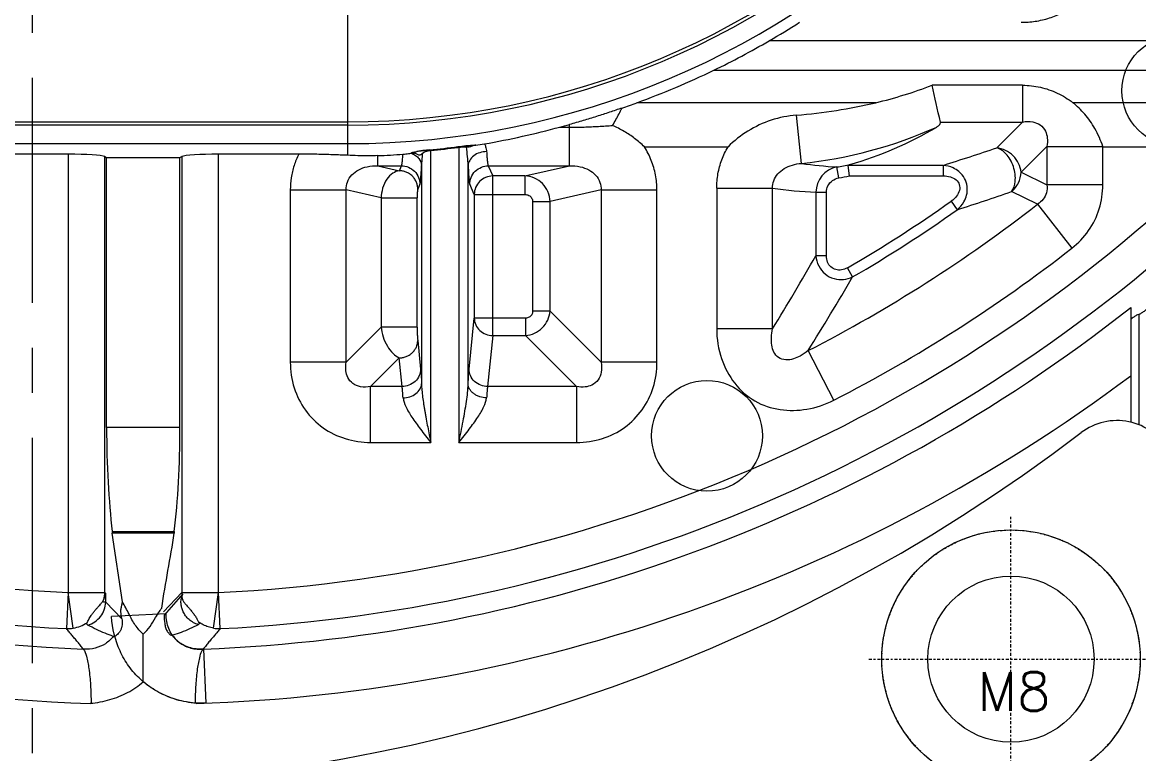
# Model space of a CAD drawing. Header units: millimetres. Extents: x 2432 to 4206, y 1282 to 1824.
# Drawn here: x 2802.7 to 2863.2, y 1474.6 to 1514.2 of the extents above; entities that cross this region are included whole.
import ezdxf

# ---------------------------------------------------------------- set-up
doc = ezdxf.new("R2010")
doc.units = ezdxf.units.MM
doc.linetypes.add('CENTER', pattern=[0.6, 0.375, -0.075, 0.075, -0.075])
doc.linetypes.add('HIDDEN', pattern=[0.2, 0.1, -0.1])
doc.layers.add('core', color=7, linetype='Continuous', lineweight=20)
doc.layers.add('screw', color=33, linetype='Continuous', lineweight=13)
doc.styles.add('TXT', font='txt.shx', dxfattribs={"bigfont": 'gbcbig.shx'})

# ---------------------------------------------------------------- blocks, each defined once
blk = doc.blocks.new('screw_m8_i')
at = {"layer": 'screw', "color": 1, "linetype": 'CENTER', "ltscale": 0.435384}
for p, q in [((0, -7.7), (0, 7.7)), ((-7.7, 0), (7.7, 0))]:
    blk.add_line(p, q, dxfattribs=at)
at = {"layer": 'screw', "color": 8, "linetype": 'HIDDEN', "ltscale": 0.435384}
blk.add_circle((0, 0), 7, dxfattribs=at)
at = {"layer": 'screw'}
blk.add_circle((0, 0), 4.5, dxfattribs=at)
at = {"layer": 'screw', "color": 6, "style": 'TXT'}
blk.add_text('M8', height=2.1, dxfattribs=at).set_placement((-1.82, -2.8))

msp = doc.modelspace()

# ---------------------------------------------------------------- linework, layer by layer
at = {"layer": 'core', "color": 1, "linetype": 'CENTER', "ltscale": 32.512}
msp.add_line((2803.277, 1401.459), (2803.277, 1721.459), dxfattribs=at)
at = {"layer": 'core'}
for p, q in [((2820.336, 1517.605), (2820.336, 1506.992)), ((2872.994, 1513.196), (2843.177, 1513.196)), ((2840.175, 1511.601), (2872.993, 1511.601)), ((2856.895, 1510.788), (2851.995, 1510.788)), ((2856.895, 1510.788), (2856.895, 1508.795)), ((2848.945, 1509.842), (2836.016, 1509.842)), ((2871.161, 1509.842), (2859.618, 1509.842)), ((2844.927, 1506.55), (2844.654, 1509.167)), ((2776.116, 1508.809), (2820.336, 1508.809)), ((2820.336, 1508.63), (2776.116, 1508.63)), ((2831.841, 1508.522), (2832.357, 1508.51)), ((2832.357, 1506.421), (2832.357, 1508.659)), ((2852.446, 1508.795), (2856.895, 1508.795)), ((2855.497, 1507.398), (2856.895, 1508.795)), ((2776.116, 1507.625), (2820.336, 1507.625)), ((2823.799, 1507.122), (2823.802, 1507.104)), ((2824.797, 1507.244), (2824.792, 1507.286)), ((2824.85, 1491.438), (2824.85, 1507.251)), ((2826.317, 1507.463), (2826.323, 1507.422)), ((2826.375, 1507.43), (2826.375, 1491.438)), ((2836.418, 1507.449), (2840.949, 1507.449)), ((2858.218, 1507.472), (2856.821, 1506.075)), ((2858.218, 1507.472), (2861.244, 1507.472)), ((2858.218, 1507.472), (2858.218, 1505.388)), ((2861.244, 1505.388), (2861.244, 1507.472)), ((2861.244, 1507.449), (2868.02, 1507.449)), ((2805.217, 1507.054), (2800.863, 1507.054)), ((2805.217, 1507.054), (2805.217, 1483.306)), ((2807.196, 1506.923), (2807.297, 1506.879)), ((2807.196, 1483.314), (2807.196, 1506.923)), ((2807.297, 1506.879), (2811.266, 1506.879)), ((2807.297, 1492.241), (2807.297, 1506.879)), ((2811.266, 1506.879), (2811.366, 1506.923)), ((2811.266, 1492.241), (2811.266, 1506.879)), ((2811.366, 1506.923), (2811.366, 1483.314)), ((2817.699, 1507.054), (2813.346, 1507.054)), ((2813.346, 1483.306), (2813.346, 1507.054)), ((2821.984, 1506.421), (2821.984, 1506.975)), ((2821.984, 1506.421), (2823.266, 1506.421)), ((2821.984, 1506.421), (2823.148, 1506.155)), ((2823.148, 1506.155), (2823.266, 1506.421)), ((2824.35, 1506.438), (2824.35, 1494.61)), ((2826.875, 1494.61), (2826.875, 1506.438)), ((2827.959, 1506.421), (2832.357, 1506.421)), ((2827.959, 1506.421), (2828.203, 1505.871)), ((2829.952, 1505.871), (2832.357, 1506.421)), ((2846.953, 1505.77), (2846.845, 1506.359)), ((2852.6, 1506.448), (2847.458, 1506.448)), ((2847.517, 1505.881), (2847.458, 1506.448)), ((2852.6, 1506.448), (2852.6, 1505.881)), ((2856.821, 1506.075), (2858.218, 1505.388)), ((2824.265, 1505.424), (2824.147, 1505.158)), ((2827.204, 1504.874), (2826.96, 1505.424)), ((2829.952, 1505.871), (2828.203, 1505.871)), ((2828.203, 1497.226), (2828.203, 1505.871)), ((2829.952, 1505.871), (2829.952, 1504.874)), ((2847.517, 1505.881), (2852.6, 1505.881)), ((2861.244, 1505.388), (2858.218, 1505.388)), ((2817.243, 1505.114), (2820.269, 1505.114)), ((2817.243, 1505.114), (2817.243, 1495.787)), ((2822.164, 1504.681), (2820.269, 1505.114)), ((2820.269, 1495.787), (2820.269, 1505.114)), ((2822.164, 1504.681), (2824.109, 1504.681)), ((2822.164, 1504.681), (2822.164, 1497.683)), ((2824.109, 1497.683), (2824.109, 1504.681)), ((2827.204, 1504.874), (2829.952, 1504.874)), ((2827.204, 1504.874), (2827.204, 1498.171)), ((2834.072, 1505.114), (2831.31, 1504.483)), ((2834.072, 1505.114), (2837.098, 1505.114)), ((2834.072, 1505.114), (2834.072, 1495.787)), ((2837.098, 1495.787), (2837.098, 1505.114)), ((2840.332, 1505.214), (2843.357, 1505.214)), ((2840.332, 1505.214), (2840.332, 1497.589)), ((2843.357, 1497.589), (2843.357, 1505.214)), ((2845.705, 1504.989), (2846.272, 1504.989)), ((2845.705, 1504.989), (2845.705, 1501.548)), ((2846.272, 1501.548), (2846.272, 1504.989)), ((2857.708, 1504.344), (2856.302, 1505.023)), ((2830.364, 1504.483), (2831.31, 1504.483)), ((2830.364, 1504.483), (2830.364, 1498.549)), ((2831.31, 1498.549), (2831.31, 1504.483)), ((2853.036, 1504.506), (2853.363, 1504.043)), ((2857.708, 1504.344), (2859.568, 1501.957)), ((2846.272, 1501.548), (2845.705, 1501.548)), ((2847.694, 1500.404), (2847.409, 1500.895)), ((2862.751, 1498.746), (2862.751, 1492.538)), ((2826.924, 1495.409), (2827.204, 1498.171)), ((2829.986, 1498.171), (2827.204, 1498.171)), ((2829.986, 1498.171), (2829.986, 1497.226)), ((2831.31, 1498.549), (2830.364, 1498.549)), ((2831.31, 1498.549), (2834.072, 1495.787)), ((2863.184, 1498.377), (2863.184, 1492.402)), ((2820.269, 1495.787), (2822.164, 1497.683)), ((2824.109, 1497.683), (2822.164, 1497.683)), ((2843.357, 1497.589), (2840.332, 1497.589)), ((2824.144, 1496.961), (2824.302, 1495.409)), ((2828.203, 1497.226), (2827.923, 1494.463)), ((2828.203, 1497.226), (2829.986, 1497.226)), ((2832.748, 1494.463), (2829.986, 1497.226)), ((2846.669, 1493.721), (2845.286, 1496.412)), ((2820.269, 1495.787), (2817.243, 1495.787)), ((2823.145, 1496.016), (2821.592, 1494.463)), ((2823.302, 1494.463), (2823.145, 1496.016)), ((2837.098, 1495.787), (2834.072, 1495.787)), ((2823.302, 1494.463), (2821.592, 1494.463)), ((2821.592, 1491.438), (2821.592, 1494.463)), ((2832.748, 1494.463), (2827.923, 1494.463)), ((2832.748, 1494.463), (2832.748, 1491.438)), ((2811.266, 1492.241), (2807.297, 1492.241)), ((2821.592, 1491.438), (2824.85, 1491.438)), ((2826.375, 1491.438), (2832.748, 1491.438)), ((2807.603, 1486.61), (2810.96, 1486.61)), ((2807.603, 1486.61), (2807.603, 1486.533)), ((2810.96, 1486.61), (2810.96, 1486.533)), ((2810.96, 1486.533), (2807.603, 1486.533)), ((2808.153, 1482.813), (2807.603, 1486.533)), ((2805.215, 1483.306), (2805.119, 1481.352)), ((2805.486, 1481.382), (2805.217, 1483.306)), ((2807.196, 1483.314), (2807.249, 1483.248)), ((2807.249, 1482.779), (2807.249, 1483.248)), ((2810.368, 1482.266), (2811.366, 1483.314)), ((2813.077, 1481.385), (2813.346, 1483.306)), ((2813.443, 1481.352), (2813.348, 1483.306)), ((2807.249, 1482.779), (2808.12, 1481.879)), ((2810.513, 1482.146), (2807.567, 1482.005)), ((2812.547, 1480.249), (2812.668, 1477.316))]:
    msp.add_line(p, q, dxfattribs=at)
msp.add_lwpolyline([(2824.792, 1507.288), (2824.427, 1507.248), (2824.095, 1507.203)], dxfattribs=at)
for centre, radius in [((2865.277, 1510.489), 3), ((2839.807, 1491.799), 3), ((2856.27, 1479.701), 7), ((2856.27, 1479.701), 4.5)]:
    msp.add_circle(centre, radius, dxfattribs=at)
for centre, radius, start, end in [((2809.281, 1566.489), 86.814, 316.84438, 88.8719), ((2809.281, 1566.489), 85.826, 320.71572, 88.869), ((2820.336, 1552.419), 44.794, 270, 359.99999), ((2820.336, 1552.419), 43.789, 270, 0), ((2820.336, 1552.419), 43.61, 270, 0), ((2820.336, 1552.419), 45.389, 300.21353, 302.63252), ((2821.127, 1551.074), 43.829, 295.76063, 300.20527), ((2843.562, 1532.574), 23.361, 283.32289, 291.16125), ((2647.99, 1463.608), 209.39, 12.46276, 13.02183), ((2820.129, 1553.271), 46.244, 289.02782, 290.09274), ((2842.449, 1537.169), 28.089, 274.50351, 283.37272), ((2819.55, 1553.926), 47.038, 280.05138, 285.14717), ((2820.379, 1552.654), 45.597, 284.55957, 285.22963), ((2842.446, 1530.309), 23.888, 275.9618, 294.2187), ((2809.281, 1566.489), 83.282, 225.14633, 267.20266), ((2809.281, 1566.489), 83.282, 272.79734, 314.85367), ((2823.836, 1506.62), 0.504, 62.68974, 94.18356), ((2820.336, 1552.419), 45.352, 275.63875, 277.57834), ((2820.336, 1552.419), 45.393, 275.70619, 277.57842), ((2826.352, 1515.577), 8.091, 276.64421, 279.98658), ((2804.553, 1657.818), 158.813, 287.61018, 288.71043), ((2820.27, 1548.613), 41.674, 272.35691, 274.22827), ((2848.398, 1531.618), 25.307, 262.11784, 266.48106), ((2842.446, 1530.309), 24.351, 280.40607, 282.09853), ((2847.115, 1504.975), 1.41, 101.0368, 179.41428), ((2842.446, 1530.309), 24.949, 280.40607, 281.72584), ((2809.281, 1566.489), 86.302, 225.62682, 267.84392), ((2847.075, 1531.699), 26.745, 262.00864, 267.06263), ((2804.148, 1656.429), 160.137, 287.89859, 289.007), ((2809.281, 1566.489), 85.238, 226.49032, 267.20136), ((2809.281, 1566.489), 85.238, 272.79864, 313.50971), ((2809.281, 1566.489), 78.785, 297.19344, 307.9278), ((2809.281, 1566.489), 75.871, 300.16777, 305.21885), ((2809.281, 1566.489), 76.438, 300.16777, 305.21885), ((2809.281, 1566.489), 89.237, 225.62682, 268.15566), ((2809.281, 1566.489), 81.811, 297.19344, 307.9278), ((2691.482, 1590.318), 177.946, 328.59364, 330.07572), ((2693.26, 1590.827), 178.958, 328.15773, 329.65045), ((2809.281, 1566.489), 86.302, 272.15608, 308.28444), ((2809.281, 1566.489), 89.237, 271.84434, 306.81206), ((2862.012, 1489.424), 3.2, 29.3628, 127.32513), ((2803.251, 1566.489), 93.711, 232.70186, 307.32513), ((2805.22, 1483.392), 1.978, 346.63137, 357.74458), ((2869.64, 1432.162), 77.452, 138.73818, 139.87491), ((2805.141, 1483.369), 2.017, 269.39532, 279.85526), ((2805.13, 1483.417), 2.066, 279.90803, 302.58499), ((2813.422, 1483.369), 2.017, 260.14472, 270.60467), ((2803.251, 1566.489), 111.711, 233.55477, 306.46929)]:
    msp.add_arc(centre, radius, start, end, dxfattribs=at)
for centre, major_axis, ratio, start_param, end_param in [((2820.336, 1552.706), (0, 45.642), 0.99998, -2.790919, -2.691923), ((2842.446, 1525.749), (0, 19.951), 0.973528, -2.875699, -2.612754), ((2805.217, 1506.896), (2.01, 0), 0.078702, 0.174533, 1.570796), ((2813.346, 1506.896), (2.01, 0), 0.078702, 1.570796, 2.96706), ((2809.06, 1492.241), (0, 10), 0.176327, -4.712389, -4.114277), ((2809.503, 1492.241), (0, 10), 0.176327, -2.168909, -1.570796)]:
    msp.add_ellipse(centre, major_axis=major_axis, ratio=ratio, start_param=start_param, end_param=end_param, dxfattribs=at)
for points, knots in [([(2856.824, 1514.195), (2857.077, 1514.195), (2857.595, 1514.233), (2858.356, 1514.408), (2859.067, 1514.702), (2859.691, 1515.087), (2860.224, 1515.544), (2860.684, 1516.08), (2861.072, 1516.709), (2861.366, 1517.427), (2861.539, 1518.186), (2861.575, 1518.699), (2861.575, 1518.946)], [0, 0, 0, 0, 0.101243, 0.207278, 0.311362, 0.408018, 0.499665, 0.591828, 0.689541, 0.794718, 0.900878, 1, 1, 1, 1]), ([(2856.895, 1510.788), (2857.218, 1510.788), (2857.869, 1510.715), (2858.798, 1510.392), (2859.359, 1510.044), (2859.618, 1509.842)], [0, 0, 0, 0, 0.331319, 0.663418, 1, 1, 1, 1]), ([(2835.206, 1509.554), (2834.98, 1509.476), (2834.521, 1509.319), (2833.821, 1509.091), (2833.098, 1508.867), (2832.607, 1508.727), (2832.357, 1508.659)], [0, 0, 0, 0, 0.240242, 0.486655, 0.739652, 1, 1, 1, 1]), ([(2834.694, 1508.603), (2834.756, 1508.71), (2834.874, 1508.922), (2835.046, 1509.238), (2835.155, 1509.448), (2835.206, 1509.554)], [0, 0, 0, 0, 0.342165, 0.674136, 1, 1, 1, 1]), ([(2861.244, 1507.461), (2861.135, 1507.799), (2860.862, 1508.424), (2860.299, 1509.225), (2859.852, 1509.659), (2859.618, 1509.842)], [0, 0, 0, 0, 0.364983, 0.694844, 1, 1, 1, 1]), ([(2844.654, 1509.167), (2844.191, 1509.13), (2843.271, 1508.944), (2842.004, 1508.355), (2841.269, 1507.779), (2840.949, 1507.449)], [0, 0, 0, 0, 0.335156, 0.668796, 1, 1, 1, 1]), ([(2832.357, 1508.51), (2832.624, 1508.504), (2833.151, 1508.519), (2833.931, 1508.556), (2834.443, 1508.592), (2834.696, 1508.607)], [0, 0, 0, 0, 0.342239, 0.675009, 1, 1, 1, 1]), ([(2836.418, 1507.449), (2836.253, 1507.612), (2835.9, 1507.914), (2835.322, 1508.303), (2834.908, 1508.512), (2834.694, 1508.603)], [0, 0, 0, 0, 0.334172, 0.665762, 1, 1, 1, 1]), ([(2852.246, 1508.523), (2852.29, 1508.55), (2852.364, 1508.601), (2852.442, 1508.695), (2852.452, 1508.767), (2852.446, 1508.795)], [0, 0, 0, 0, 0.431863, 0.750814, 1, 1, 1, 1]), ([(2856.895, 1508.795), (2857.075, 1508.828), (2857.413, 1508.842), (2857.873, 1508.666), (2858.153, 1508.328), (2858.263, 1507.907), (2858.245, 1507.623), (2858.218, 1507.472)], [0, 0, 0, 0, 0.242115, 0.43618, 0.629762, 0.796712, 1, 1, 1, 1]), ([(2823.344, 1507.053), (2823.396, 1507.057), (2823.498, 1507.066), (2823.647, 1507.083), (2823.745, 1507.096), (2823.793, 1507.103)], [0, 0, 0, 0, 0.343261, 0.67989, 1, 1, 1, 1]), ([(2823.797, 1507.122), (2823.804, 1507.15), (2823.939, 1507.159), (2824.114, 1507.212), (2824.435, 1507.247), (2824.664, 1507.274), (2824.792, 1507.286)], [0, 0, 0, 0, 0.084378, 0.304706, 0.618029, 1, 1, 1, 1]), ([(2824.067, 1507.068), (2824.04, 1507.079), (2823.982, 1507.098), (2823.892, 1507.11), (2823.832, 1507.108), (2823.802, 1507.104)], [0, 0, 0, 0, 0.331938, 0.667251, 1, 1, 1, 1]), ([(2823.802, 1507.104), (2823.883, 1507.072), (2824.031, 1506.991), (2824.256, 1506.789), (2824.346, 1506.573), (2824.35, 1506.438)], [0, 0, 0, 0, 0.286489, 0.553933, 1, 1, 1, 1]), ([(2824.402, 1507.101), (2824.374, 1507.07), (2824.332, 1506.998), (2824.185, 1506.983), (2824.116, 1507.047), (2824.067, 1507.068)], [0, 0, 0, 0, 0.321347, 0.590188, 1, 1, 1, 1]), ([(2824.402, 1507.101), (2824.395, 1507.043), (2824.369, 1506.823), (2824.352, 1506.601), (2824.35, 1506.438)], [0, 0, 0, 0, 0.26521, 1, 1, 1, 1]), ([(2824.402, 1507.101), (2824.429, 1507.13), (2824.506, 1507.177), (2824.642, 1507.218), (2824.743, 1507.236), (2824.797, 1507.244)], [0, 0, 0, 0, 0.278004, 0.618672, 1, 1, 1, 1]), ([(2826.317, 1507.463), (2826.462, 1507.482), (2826.721, 1507.514), (2827.043, 1507.541), (2827.224, 1507.551), (2827.288, 1507.54)], [0, 0, 0, 0, 0.44791, 0.801667, 1, 1, 1, 1]), ([(2826.375, 1507.43), (2826.426, 1507.438), (2826.522, 1507.45), (2826.656, 1507.458), (2826.74, 1507.453), (2826.776, 1507.444)], [0, 0, 0, 0, 0.379287, 0.723555, 1, 1, 1, 1]), ([(2827.287, 1507.54), (2827.219, 1507.532), (2827.095, 1507.496), (2826.932, 1507.427), (2826.822, 1507.433), (2826.776, 1507.444)], [0, 0, 0, 0, 0.392722, 0.73009, 1, 1, 1, 1]), ([(2826.875, 1506.438), (2826.873, 1506.599), (2826.847, 1506.935), (2826.802, 1507.269), (2826.776, 1507.444)], [0, 0, 0, 0, 0.475705, 1, 1, 1, 1]), ([(2827.875, 1507.194), (2827.751, 1507.192), (2827.504, 1507.148), (2827.172, 1506.994), (2826.945, 1506.74), (2826.878, 1506.534), (2826.875, 1506.438)], [0, 0, 0, 0, 0.271395, 0.54426, 0.789177, 1, 1, 1, 1]), ([(2827.76, 1507.609), (2827.782, 1507.56), (2827.819, 1507.465), (2827.859, 1507.326), (2827.872, 1507.236), (2827.875, 1507.194)], [0, 0, 0, 0, 0.375595, 0.707098, 1, 1, 1, 1]), ([(2827.875, 1507.194), (2827.88, 1507.093), (2827.89, 1506.915), (2827.91, 1506.684), (2827.928, 1506.537), (2827.945, 1506.457), (2827.954, 1506.43), (2827.959, 1506.421)], [0, 0, 0, 0, 0.387453, 0.686657, 0.892209, 0.958434, 1, 1, 1, 1]), ([(2837.098, 1505.114), (2837.097, 1505.387), (2837.046, 1505.933), (2836.817, 1506.725), (2836.565, 1507.217), (2836.418, 1507.449)], [0, 0, 0, 0, 0.331752, 0.664655, 1, 1, 1, 1]), ([(2840.332, 1505.214), (2840.332, 1505.474), (2840.38, 1505.995), (2840.589, 1506.752), (2840.816, 1507.225), (2840.949, 1507.449)], [0, 0, 0, 0, 0.332779, 0.665943, 1, 1, 1, 1]), ([(2856.302, 1505.023), (2856.415, 1505.183), (2856.516, 1505.512), (2856.504, 1505.979), (2856.417, 1506.386), (2856.239, 1506.762), (2855.964, 1507.141), (2855.684, 1507.34), (2855.497, 1507.398)], [0, 0, 0, 0, 0.209626, 0.348725, 0.500005, 0.651284, 0.79038, 1, 1, 1, 1]), ([(2856.821, 1506.075), (2856.804, 1506.239), (2856.707, 1506.568), (2856.407, 1506.984), (2855.99, 1507.284), (2855.662, 1507.381), (2855.497, 1507.398)], [0, 0, 0, 0, 0.24677, 0.500032, 0.753278, 1, 1, 1, 1]), ([(2817.699, 1507.054), (2817.6, 1506.853), (2817.43, 1506.437), (2817.277, 1505.783), (2817.243, 1505.337), (2817.243, 1505.114)], [0, 0, 0, 0, 0.334849, 0.667893, 1, 1, 1, 1]), ([(2820.336, 1506.992), (2820.076, 1507.003), (2819.522, 1507.025), (2818.643, 1507.048), (2818.025, 1507.054), (2817.699, 1507.054)], [0, 0, 0, 0, 0.296345, 0.630119, 1, 1, 1, 1]), ([(2821.984, 1506.975), (2821.807, 1506.968), (2821.448, 1506.961), (2820.899, 1506.97), (2820.526, 1506.984), (2820.336, 1506.992)], [0, 0, 0, 0, 0.321473, 0.653789, 1, 1, 1, 1]), ([(2823.266, 1506.421), (2823.278, 1506.441), (2823.291, 1506.509), (2823.31, 1506.637), (2823.327, 1506.826), (2823.338, 1506.971), (2823.343, 1507.053)], [0, 0, 0, 0, 0.111021, 0.317179, 0.615023, 1, 1, 1, 1]), ([(2843.357, 1505.214), (2843.353, 1505.348), (2843.399, 1505.629), (2843.625, 1506.006), (2843.986, 1506.296), (2844.433, 1506.486), (2844.76, 1506.54), (2844.927, 1506.55)], [0, 0, 0, 0, 0.177813, 0.365455, 0.566767, 0.778381, 1, 1, 1, 1]), ([(2847.458, 1506.448), (2847.456, 1506.467), (2847.505, 1506.484), (2847.534, 1506.494), (2847.55, 1506.499)], [0, 0, 0, 0, 0.544166, 1, 1, 1, 1]), ([(2820.269, 1505.114), (2820.261, 1505.259), (2820.305, 1505.561), (2820.558, 1505.951), (2820.943, 1506.233), (2821.431, 1506.402), (2821.789, 1506.43), (2821.984, 1506.421)], [0, 0, 0, 0, 0.178851, 0.365644, 0.561373, 0.758659, 1, 1, 1, 1]), ([(2823.148, 1506.155), (2823.023, 1506.139), (2822.755, 1506.032), (2822.433, 1505.688), (2822.22, 1505.216), (2822.168, 1504.857), (2822.164, 1504.681)], [0, 0, 0, 0, 0.197654, 0.43658, 0.723113, 1, 1, 1, 1]), ([(2824.147, 1505.158), (2824.147, 1505.188), (2824.144, 1505.248), (2824.131, 1505.34), (2824.109, 1505.433), (2824.077, 1505.526), (2824.036, 1505.616), (2823.984, 1505.704), (2823.924, 1505.787), (2823.854, 1505.863), (2823.778, 1505.932), (2823.695, 1505.993), (2823.607, 1506.044), (2823.516, 1506.085), (2823.423, 1506.117), (2823.33, 1506.139), (2823.238, 1506.152), (2823.177, 1506.155), (2823.148, 1506.155)], [0, 0, 0, 0, 0.05723, 0.116398, 0.177338, 0.239841, 0.303659, 0.368504, 0.434057, 0.499978, 0.565914, 0.631511, 0.696425, 0.760333, 0.822943, 0.883999, 0.943287, 1, 1, 1, 1]), ([(2823.266, 1506.421), (2823.392, 1506.42), (2823.651, 1506.364), (2823.993, 1506.149), (2824.208, 1505.808), (2824.265, 1505.549), (2824.265, 1505.424)], [0, 0, 0, 0, 0.242666, 0.500406, 0.757887, 1, 1, 1, 1]), ([(2824.265, 1505.424), (2824.287, 1505.475), (2824.3, 1505.648), (2824.332, 1505.983), (2824.343, 1506.269), (2824.35, 1506.438)], [0, 0, 0, 0, 0.162831, 0.500859, 1, 1, 1, 1]), ([(2826.875, 1506.438), (2826.882, 1506.27), (2826.893, 1505.986), (2826.925, 1505.651), (2826.938, 1505.477), (2826.959, 1505.425)], [0, 0, 0, 0, 0.497079, 0.835041, 1, 1, 1, 1]), ([(2826.96, 1505.424), (2826.96, 1505.549), (2827.017, 1505.808), (2827.232, 1506.149), (2827.574, 1506.364), (2827.833, 1506.42), (2827.959, 1506.421)], [0, 0, 0, 0, 0.242114, 0.499595, 0.757335, 1, 1, 1, 1]), ([(2832.357, 1506.421), (2832.55, 1506.429), (2832.915, 1506.402), (2833.411, 1506.226), (2833.8, 1505.936), (2834.036, 1505.544), (2834.079, 1505.252), (2834.072, 1505.114)], [0, 0, 0, 0, 0.239968, 0.446783, 0.645441, 0.828991, 1, 1, 1, 1]), ([(2853.363, 1504.043), (2853.505, 1504.164), (2853.715, 1504.41), (2853.897, 1504.855), (2853.927, 1505.306), (2853.776, 1505.763), (2853.489, 1506.105), (2853.088, 1506.352), (2852.782, 1506.431), (2852.6, 1506.448)], [0, 0, 0, 0, 0.170743, 0.288157, 0.434712, 0.5735, 0.718369, 0.832428, 1, 1, 1, 1]), ([(2828.203, 1505.871), (2828.073, 1505.871), (2827.811, 1505.818), (2827.479, 1505.596), (2827.257, 1505.265), (2827.204, 1505.004), (2827.204, 1504.874)], [0, 0, 0, 0, 0.250182, 0.500402, 0.750386, 1, 1, 1, 1]), ([(2831.31, 1504.483), (2831.306, 1504.667), (2831.228, 1505.03), (2830.922, 1505.484), (2830.48, 1505.79), (2830.127, 1505.868), (2829.952, 1505.871)], [0, 0, 0, 0, 0.25924, 0.507375, 0.753274, 1, 1, 1, 1]), ([(2846.272, 1504.989), (2846.274, 1505.109), (2846.332, 1505.355), (2846.585, 1505.647), (2846.827, 1505.744), (2846.953, 1505.77)], [0, 0, 0, 0, 0.322511, 0.654381, 1, 1, 1, 1]), ([(2852.6, 1505.881), (2852.731, 1505.881), (2852.98, 1505.85), (2853.304, 1505.691), (2853.502, 1505.412), (2853.502, 1505.07), (2853.33, 1504.752), (2853.143, 1504.582), (2853.036, 1504.506)], [0, 0, 0, 0, 0.186378, 0.352214, 0.499216, 0.646556, 0.812971, 1, 1, 1, 1]), ([(2858.218, 1505.388), (2858.234, 1505.248), (2858.216, 1504.967), (2858.028, 1504.594), (2857.822, 1504.414), (2857.708, 1504.344)], [0, 0, 0, 0, 0.345544, 0.671579, 1, 1, 1, 1]), ([(2859.568, 1501.957), (2859.913, 1502.229), (2860.529, 1502.872), (2861.114, 1504.071), (2861.242, 1504.951), (2861.244, 1505.388)], [0, 0, 0, 0, 0.333989, 0.667148, 1, 1, 1, 1]), ([(2824.147, 1505.158), (2824.144, 1505.15), (2824.138, 1505.129), (2824.132, 1505.091), (2824.127, 1505.051), (2824.123, 1505.014), (2824.12, 1504.982), (2824.118, 1504.949), (2824.116, 1504.913), (2824.114, 1504.876), (2824.112, 1504.838), (2824.111, 1504.799), (2824.11, 1504.758), (2824.109, 1504.718), (2824.109, 1504.692), (2824.109, 1504.681)], [0, 0, 0, 0, 0.053376, 0.134729, 0.241119, 0.3027, 0.369321, 0.440373, 0.515078, 0.592755, 0.672683, 0.754127, 0.836334, 0.93062, 1, 1, 1, 1]), ([(2829.952, 1504.874), (2830.024, 1504.872), (2830.169, 1504.839), (2830.327, 1504.688), (2830.363, 1504.549), (2830.364, 1504.483)], [0, 0, 0, 0, 0.347606, 0.681664, 1, 1, 1, 1]), ([(2845.705, 1501.548), (2845.718, 1501.36), (2845.826, 1500.989), (2846.173, 1500.535), (2846.671, 1500.277), (2847.204, 1500.238), (2847.543, 1500.33), (2847.694, 1500.404)], [0, 0, 0, 0, 0.209795, 0.417306, 0.618812, 0.813297, 1, 1, 1, 1]), ([(2847.409, 1500.895), (2847.311, 1500.84), (2847.105, 1500.76), (2846.779, 1500.775), (2846.498, 1500.931), (2846.31, 1501.208), (2846.275, 1501.433), (2846.272, 1501.548)], [0, 0, 0, 0, 0.20805, 0.400067, 0.588888, 0.784453, 1, 1, 1, 1]), ([(2863.184, 1498.377), (2863.224, 1498.39), (2863.314, 1498.437), (2863.458, 1498.531), (2863.562, 1498.61), (2863.617, 1498.654)], [0, 0, 0, 0, 0.2422, 0.589708, 1, 1, 1, 1]), ([(2827.204, 1498.171), (2827.205, 1498.048), (2827.261, 1497.799), (2827.486, 1497.486), (2827.815, 1497.278), (2828.074, 1497.227), (2828.203, 1497.226)], [0, 0, 0, 0, 0.243194, 0.491094, 0.744203, 1, 1, 1, 1]), ([(2830.364, 1498.549), (2830.362, 1498.483), (2830.332, 1498.349), (2830.185, 1498.203), (2830.052, 1498.173), (2829.986, 1498.171)], [0, 0, 0, 0, 0.338299, 0.665828, 1, 1, 1, 1]), ([(2829.986, 1497.226), (2830.151, 1497.238), (2830.486, 1497.325), (2830.911, 1497.622), (2831.21, 1498.048), (2831.298, 1498.383), (2831.31, 1498.549)], [0, 0, 0, 0, 0.245544, 0.499207, 0.753279, 1, 1, 1, 1]), ([(2863.184, 1498.377), (2863.146, 1498.365), (2863.056, 1498.318), (2862.912, 1498.226), (2862.807, 1498.148), (2862.751, 1498.104)], [0, 0, 0, 0, 0.237473, 0.583895, 1, 1, 1, 1]), ([(2822.164, 1497.683), (2822.177, 1497.508), (2822.251, 1497.149), (2822.47, 1496.664), (2822.77, 1496.266), (2823.02, 1496.079), (2823.145, 1496.016)], [0, 0, 0, 0, 0.262298, 0.542207, 0.790248, 1, 1, 1, 1]), ([(2824.109, 1497.683), (2824.109, 1497.669), (2824.109, 1497.642), (2824.11, 1497.6), (2824.111, 1497.555), (2824.112, 1497.493), (2824.115, 1497.412), (2824.119, 1497.315), (2824.124, 1497.218), (2824.132, 1497.1), (2824.139, 1497.015), (2824.144, 1496.961)], [0, 0, 0, 0, 0.055177, 0.113825, 0.175458, 0.239561, 0.373028, 0.509768, 0.645086, 0.774599, 1, 1, 1, 1]), ([(2840.332, 1497.589), (2840.332, 1497.044), (2840.506, 1495.989), (2841.227, 1494.609), (2842.346, 1493.595), (2843.762, 1493.142), (2845.255, 1493.171), (2846.215, 1493.488), (2846.669, 1493.721)], [0, 0, 0, 0, 0.181216, 0.348349, 0.509935, 0.66995, 0.830442, 1, 1, 1, 1]), ([(2845.286, 1496.412), (2845.149, 1496.302), (2844.896, 1496.129), (2844.486, 1495.945), (2844.076, 1495.877), (2843.661, 1495.998), (2843.406, 1496.326), (2843.296, 1496.718), (2843.286, 1497.147), (2843.327, 1497.44), (2843.357, 1497.589)], [0, 0, 0, 0, 0.15452, 0.2673, 0.392378, 0.513561, 0.62515, 0.741559, 0.866188, 1, 1, 1, 1]), ([(2823.145, 1496.016), (2823.174, 1496.016), (2823.235, 1496.019), (2823.326, 1496.032), (2823.419, 1496.053), (2823.511, 1496.084), (2823.602, 1496.123), (2823.689, 1496.172), (2823.772, 1496.229), (2823.848, 1496.295), (2823.917, 1496.367), (2823.978, 1496.445), (2824.03, 1496.528), (2824.072, 1496.614), (2824.104, 1496.701), (2824.127, 1496.789), (2824.14, 1496.876), (2824.144, 1496.933), (2824.144, 1496.961)], [0, 0, 0, 0, 0.058363, 0.119076, 0.181514, 0.245398, 0.310404, 0.376178, 0.44234, 0.508508, 0.574307, 0.639385, 0.703425, 0.766151, 0.827334, 0.886789, 0.944377, 1, 1, 1, 1]), ([(2817.243, 1495.787), (2817.243, 1495.318), (2817.38, 1494.39), (2818.001, 1493.145), (2818.974, 1492.179), (2820.214, 1491.571), (2821.13, 1491.438), (2821.592, 1491.438)], [0, 0, 0, 0, 0.206016, 0.403784, 0.60081, 0.797027, 1, 1, 1, 1]), ([(2821.592, 1494.463), (2821.412, 1494.431), (2821.074, 1494.416), (2820.614, 1494.593), (2820.334, 1494.931), (2820.224, 1495.351), (2820.242, 1495.636), (2820.269, 1495.787)], [0, 0, 0, 0, 0.242115, 0.43618, 0.629762, 0.796712, 1, 1, 1, 1]), ([(2834.072, 1495.787), (2834.104, 1495.607), (2834.119, 1495.269), (2833.942, 1494.809), (2833.604, 1494.528), (2833.184, 1494.419), (2832.9, 1494.436), (2832.748, 1494.463)], [0, 0, 0, 0, 0.242115, 0.43618, 0.629762, 0.796712, 1, 1, 1, 1]), ([(2832.748, 1491.438), (2833.218, 1491.438), (2834.145, 1491.574), (2835.39, 1492.195), (2836.356, 1493.169), (2836.964, 1494.408), (2837.098, 1495.325), (2837.098, 1495.787)], [0, 0, 0, 0, 0.206016, 0.403784, 0.60081, 0.797027, 1, 1, 1, 1]), ([(2824.302, 1495.409), (2824.3, 1495.29), (2824.24, 1495.043), (2824.023, 1494.721), (2823.683, 1494.519), (2823.427, 1494.465), (2823.302, 1494.463)], [0, 0, 0, 0, 0.236014, 0.491001, 0.751725, 1, 1, 1, 1]), ([(2824.302, 1495.409), (2824.313, 1495.298), (2824.331, 1495.032), (2824.344, 1494.766), (2824.35, 1494.61)], [0, 0, 0, 0, 0.417361, 1, 1, 1, 1]), ([(2826.875, 1494.61), (2826.881, 1494.766), (2826.894, 1495.032), (2826.912, 1495.298), (2826.924, 1495.409)], [0, 0, 0, 0, 0.582639, 1, 1, 1, 1]), ([(2827.923, 1494.463), (2827.798, 1494.465), (2827.542, 1494.519), (2827.202, 1494.721), (2826.985, 1495.043), (2826.925, 1495.29), (2826.924, 1495.409)], [0, 0, 0, 0, 0.248275, 0.508999, 0.763986, 1, 1, 1, 1]), ([(2823.351, 1493.855), (2823.344, 1493.973), (2823.332, 1494.176), (2823.313, 1494.379), (2823.302, 1494.463)], [0, 0, 0, 0, 0.582338, 1, 1, 1, 1]), ([(2823.351, 1493.855), (2823.474, 1493.857), (2823.721, 1493.901), (2824.053, 1494.054), (2824.28, 1494.309), (2824.347, 1494.514), (2824.35, 1494.61)], [0, 0, 0, 0, 0.271395, 0.54426, 0.789177, 1, 1, 1, 1]), ([(2824.35, 1494.611), (2824.352, 1494.496), (2824.365, 1494.258), (2824.406, 1493.89), (2824.453, 1493.572), (2824.496, 1493.308), (2824.531, 1493.105), (2824.567, 1492.9), (2824.617, 1492.624), (2824.71, 1492.137), (2824.794, 1491.718), (2824.85, 1491.438)], [0, 0, 0, 0, 0.107167, 0.222481, 0.344601, 0.407738, 0.471987, 0.536843, 0.601964, 0.733126, 1, 1, 1, 1]), ([(2826.375, 1491.438), (2826.45, 1491.825), (2826.602, 1492.563), (2826.786, 1493.618), (2826.871, 1494.292), (2826.875, 1494.61)], [0, 0, 0, 0, 0.368189, 0.702994, 1, 1, 1, 1]), ([(2827.875, 1493.855), (2827.752, 1493.857), (2827.565, 1493.886), (2827.333, 1493.978), (2827.175, 1494.075), (2827.044, 1494.194), (2826.949, 1494.329), (2826.891, 1494.469), (2826.877, 1494.564), (2826.875, 1494.61)], [0, 0, 0, 0, 0.268075, 0.407036, 0.542893, 0.671627, 0.790812, 0.899944, 1, 1, 1, 1]), ([(2827.923, 1494.463), (2827.912, 1494.379), (2827.893, 1494.176), (2827.881, 1493.973), (2827.875, 1493.855)], [0, 0, 0, 0, 0.417662, 1, 1, 1, 1]), ([(2823.351, 1493.855), (2823.369, 1493.691), (2823.497, 1493.319), (2823.842, 1492.767), (2824.309, 1492.128), (2824.657, 1491.675), (2824.85, 1491.438)], [0, 0, 0, 0, 0.172557, 0.402556, 0.680639, 1, 1, 1, 1]), ([(2826.375, 1491.438), (2826.568, 1491.675), (2826.916, 1492.128), (2827.382, 1492.766), (2827.727, 1493.319), (2827.856, 1493.691), (2827.875, 1493.855)], [0, 0, 0, 0, 0.319166, 0.597223, 0.827241, 1, 1, 1, 1]), ([(2805.217, 1483.306), (2805.447, 1483.306), (2805.877, 1483.307), (2806.458, 1483.309), (2806.888, 1483.311), (2807.117, 1483.312), (2807.196, 1483.314)], [0, 0, 0, 0, 0.348058, 0.653102, 0.879242, 1, 1, 1, 1]), ([(2807.077, 1482.815), (2807.086, 1482.827), (2807.102, 1482.852), (2807.125, 1482.892), (2807.138, 1482.92), (2807.144, 1482.934)], [0, 0, 0, 0, 0.314197, 0.65725, 1, 1, 1, 1]), ([(2807.144, 1482.934), (2807.16, 1482.968), (2807.188, 1483.037), (2807.223, 1483.142), (2807.242, 1483.212), (2807.249, 1483.248)], [0, 0, 0, 0, 0.338816, 0.672135, 1, 1, 1, 1]), ([(2812.26, 1481.566), (2812.17, 1481.593), (2811.994, 1481.668), (2811.761, 1481.833), (2811.575, 1482.038), (2811.445, 1482.256), (2811.367, 1482.467), (2811.333, 1482.636), (2811.324, 1482.748), (2811.319, 1482.942), (2811.366, 1483.103), (2811.419, 1483.242)], [0, 0, 0, 0, 0.134004, 0.269451, 0.403974, 0.524719, 0.629992, 0.722686, 0.769681, 0.788885, 1, 1, 1, 1]), ([(2811.372, 1483.259), (2811.383, 1483.139), (2811.357, 1482.985), (2811.448, 1482.85), (2811.481, 1482.791), (2811.529, 1482.726), (2811.589, 1482.653), (2811.665, 1482.567), (2811.757, 1482.464), (2811.866, 1482.338), (2811.988, 1482.191), (2812.104, 1482.025), (2812.202, 1481.857), (2812.256, 1481.746), (2812.287, 1481.699)], [0, 0, 0, 0, 0.195771, 0.224659, 0.262148, 0.305065, 0.35551, 0.416221, 0.490234, 0.580021, 0.685507, 0.800162, 0.908105, 1, 1, 1, 1]), ([(2811.366, 1483.314), (2811.434, 1483.312), (2811.651, 1483.311), (2812.074, 1483.309), (2812.666, 1483.307), (2813.109, 1483.306), (2813.346, 1483.306)], [0, 0, 0, 0, 0.102672, 0.328563, 0.641121, 1, 1, 1, 1]), ([(2806.243, 1481.676), (2806.258, 1481.704), (2806.286, 1481.764), (2806.332, 1481.857), (2806.389, 1481.959), (2806.465, 1482.074), (2806.558, 1482.201), (2806.664, 1482.336), (2806.772, 1482.464), (2806.874, 1482.573), (2806.957, 1482.665), (2807.023, 1482.742), (2807.06, 1482.791), (2807.077, 1482.813)], [0, 0, 0, 0, 0.067193, 0.13992, 0.220248, 0.315222, 0.429847, 0.554885, 0.678054, 0.784811, 0.870781, 0.940641, 1, 1, 1, 1]), ([(2806.272, 1481.547), (2806.408, 1481.584), (2806.672, 1481.71), (2807.088, 1482.088), (2807.241, 1482.511), (2807.249, 1482.779)], [0, 0, 0, 0, 0.254631, 0.516149, 1, 1, 1, 1]), ([(2807.078, 1482.815), (2807.112, 1482.81), (2807.17, 1482.8), (2807.227, 1482.787), (2807.249, 1482.779)], [0, 0, 0, 0, 0.601484, 1, 1, 1, 1]), ([(2808.12, 1481.878), (2808.116, 1481.901), (2808.11, 1481.946), (2808.1, 1482.01), (2808.092, 1482.07), (2808.085, 1482.126), (2808.079, 1482.175), (2808.073, 1482.219), (2808.066, 1482.258), (2808.06, 1482.298), (2808.065, 1482.336), (2808.071, 1482.372), (2808.078, 1482.408), (2808.085, 1482.446), (2808.093, 1482.486), (2808.101, 1482.53), (2808.11, 1482.578), (2808.12, 1482.63), (2808.13, 1482.686), (2808.142, 1482.748), (2808.149, 1482.79), (2808.153, 1482.813)], [0, 0, 0, 0, 0.073473, 0.141803, 0.206075, 0.26556, 0.319175, 0.365176, 0.405419, 0.446349, 0.490018, 0.525968, 0.56422, 0.604758, 0.648311, 0.695384, 0.746615, 0.80237, 0.862767, 0.928287, 1, 1, 1, 1]), ([(2809.279, 1481.06), (2809.115, 1481.2), (2808.821, 1481.544), (2808.495, 1482.162), (2808.281, 1482.594), (2808.153, 1482.813)], [0, 0, 0, 0, 0.309697, 0.637262, 1, 1, 1, 1]), ([(2809.279, 1481.06), (2809.414, 1481.186), (2809.671, 1481.463), (2809.949, 1481.972), (2810.168, 1482.298), (2810.28, 1482.468)], [0, 0, 0, 0, 0.319868, 0.647869, 1, 1, 1, 1]), ([(2812.668, 1477.316), (2812.026, 1477.29), (2811.059, 1477.442), (2810.042, 1477.924), (2809.508, 1478.282), (2809.135, 1478.591), (2808.797, 1478.937), (2808.396, 1479.438), (2807.832, 1480.41), (2807.598, 1481.36), (2807.567, 1482.005)], [0, 0, 0, 0, 0.25, 0.375, 0.4375, 0.5, 0.5625, 0.625, 0.75, 1, 1, 1, 1]), ([(2808.116, 1481.879), (2808.125, 1481.831), (2808.15, 1481.728), (2808.139, 1481.566), (2808.107, 1481.404), (2808.048, 1481.258), (2807.972, 1481.135), (2807.885, 1481.039), (2807.799, 1480.973), (2807.725, 1480.94), (2807.676, 1480.93), (2807.659, 1480.936)], [0, 0, 0, 0, 0.126808, 0.271326, 0.415643, 0.550942, 0.676341, 0.787662, 0.882152, 0.953265, 1, 1, 1, 1]), ([(2810.417, 1482.077), (2810.402, 1481.931), (2810.442, 1481.709), (2810.472, 1481.415), (2810.558, 1481.217), (2810.677, 1481.073), (2810.782, 1480.991), (2810.867, 1480.98), (2810.887, 1480.996)], [0, 0, 0, 0, 0.339745, 0.514609, 0.685166, 0.83205, 0.941306, 1, 1, 1, 1]), ([(2812.547, 1480.249), (2812.285, 1480.224), (2811.881, 1480.266), (2811.461, 1480.452), (2811.245, 1480.594), (2811.096, 1480.718), (2810.962, 1480.859), (2810.804, 1481.066), (2810.586, 1481.475), (2810.512, 1481.879), (2810.513, 1482.146)], [0, 0, 0, 0, 0.251134, 0.374401, 0.435912, 0.497593, 0.559347, 0.621077, 0.745243, 1, 1, 1, 1]), ([(2812.28, 1481.702), (2812.291, 1481.684), (2812.306, 1481.649), (2812.3, 1481.594), (2812.274, 1481.573), (2812.26, 1481.566)], [0, 0, 0, 0, 0.406747, 0.701086, 1, 1, 1, 1]), ([(2813.077, 1481.382), (2812.982, 1481.398), (2812.795, 1481.445), (2812.527, 1481.552), (2812.36, 1481.648), (2812.28, 1481.702)], [0, 0, 0, 0, 0.333723, 0.667524, 1, 1, 1, 1]), ([(2805.561, 1480.825), (2805.508, 1480.883), (2805.406, 1480.998), (2805.263, 1481.177), (2805.167, 1481.294), (2805.119, 1481.352)], [0, 0, 0, 0, 0.340233, 0.669935, 1, 1, 1, 1]), ([(2806.272, 1481.547), (2806.258, 1481.554), (2806.233, 1481.574), (2806.221, 1481.626), (2806.234, 1481.659), (2806.243, 1481.676)], [0, 0, 0, 0, 0.31346, 0.610048, 1, 1, 1, 1]), ([(2807.659, 1480.936), (2807.508, 1480.988), (2807.2, 1481.102), (2806.736, 1481.306), (2806.428, 1481.463), (2806.272, 1481.547)], [0, 0, 0, 0, 0.315898, 0.65029, 1, 1, 1, 1]), ([(2812.26, 1481.566), (2812.106, 1481.486), (2811.8, 1481.336), (2811.342, 1481.145), (2811.036, 1481.044), (2810.887, 1480.996)], [0, 0, 0, 0, 0.350406, 0.685143, 1, 1, 1, 1]), ([(2813.443, 1481.352), (2813.395, 1481.294), (2813.299, 1481.177), (2813.156, 1480.998), (2813.054, 1480.883), (2813.002, 1480.825)], [0, 0, 0, 0, 0.330065, 0.659767, 1, 1, 1, 1]), ([(2806.034, 1480.248), (2805.983, 1480.312), (2805.88, 1480.439), (2805.726, 1480.635), (2805.617, 1480.762), (2805.561, 1480.825)], [0, 0, 0, 0, 0.329651, 0.659685, 1, 1, 1, 1]), ([(2807.659, 1480.936), (2807.541, 1480.782), (2807.246, 1480.508), (2806.676, 1480.259), (2806.251, 1480.229), (2806.035, 1480.247)], [0, 0, 0, 0, 0.318782, 0.644284, 1, 1, 1, 1]), ([(2809.28, 1478.471), (2809.282, 1478.784), (2809.281, 1479.384), (2809.28, 1480.246), (2809.279, 1480.796), (2809.28, 1481.058)], [0, 0, 0, 0, 0.362802, 0.695521, 1, 1, 1, 1]), ([(2810.865, 1480.988), (2810.986, 1480.819), (2811.285, 1480.525), (2811.873, 1480.261), (2812.306, 1480.229), (2812.528, 1480.247)], [0, 0, 0, 0, 0.327823, 0.648489, 1, 1, 1, 1]), ([(2813.002, 1480.825), (2812.946, 1480.762), (2812.837, 1480.635), (2812.683, 1480.439), (2812.58, 1480.312), (2812.528, 1480.248)], [0, 0, 0, 0, 0.340315, 0.670349, 1, 1, 1, 1]), ([(2806.034, 1480.248), (2806.125, 1480.14), (2806.234, 1479.77), (2806.358, 1479.124), (2806.435, 1478.262), (2806.453, 1477.632), (2806.453, 1477.297)], [0, 0, 0, 0, 0.140682, 0.369487, 0.665522, 1, 1, 1, 1]), ([(2812.109, 1477.297), (2812.11, 1477.632), (2812.128, 1478.261), (2812.204, 1479.121), (2812.328, 1479.768), (2812.437, 1480.139), (2812.528, 1480.248)], [0, 0, 0, 0, 0.334165, 0.629326, 0.858261, 1, 1, 1, 1]), ([(2806.41, 1477.309), (2806.77, 1477.342), (2807.471, 1477.465), (2808.449, 1477.861), (2809.02, 1478.251), (2809.281, 1478.473)], [0, 0, 0, 0, 0.345638, 0.673375, 1, 1, 1, 1]), ([(2812.153, 1477.309), (2811.792, 1477.341), (2811.091, 1477.464), (2810.113, 1477.861), (2809.542, 1478.251), (2809.281, 1478.473)], [0, 0, 0, 0, 0.345531, 0.67405, 1, 1, 1, 1])]:
    msp.add_open_spline(points, degree=3, knots=knots, dxfattribs=at)
for points in [[(2824.797, 1507.244), (2824.808, 1507.246), (2824.82, 1507.248), (2824.832, 1507.249)], [(2826.323, 1507.422), (2826.335, 1507.424), (2826.346, 1507.425), (2826.358, 1507.427)], [(2856.302, 1505.023), (2856.454, 1505.152), (2856.703, 1505.479), (2856.811, 1505.875), (2856.821, 1506.075)], [(2810.28, 1482.468), (2810.38, 1483.147), (2810.62, 1484.5), (2810.859, 1485.853), (2810.96, 1486.533)]]:
    msp.add_open_spline(points, degree=3, dxfattribs=at)

# ---------------------------------------------------------------- block references
msp.add_blockref('screw_m8_i', (2856.27, 1479.701), dxfattribs=at)

doc.saveas('drawing.dxf')
